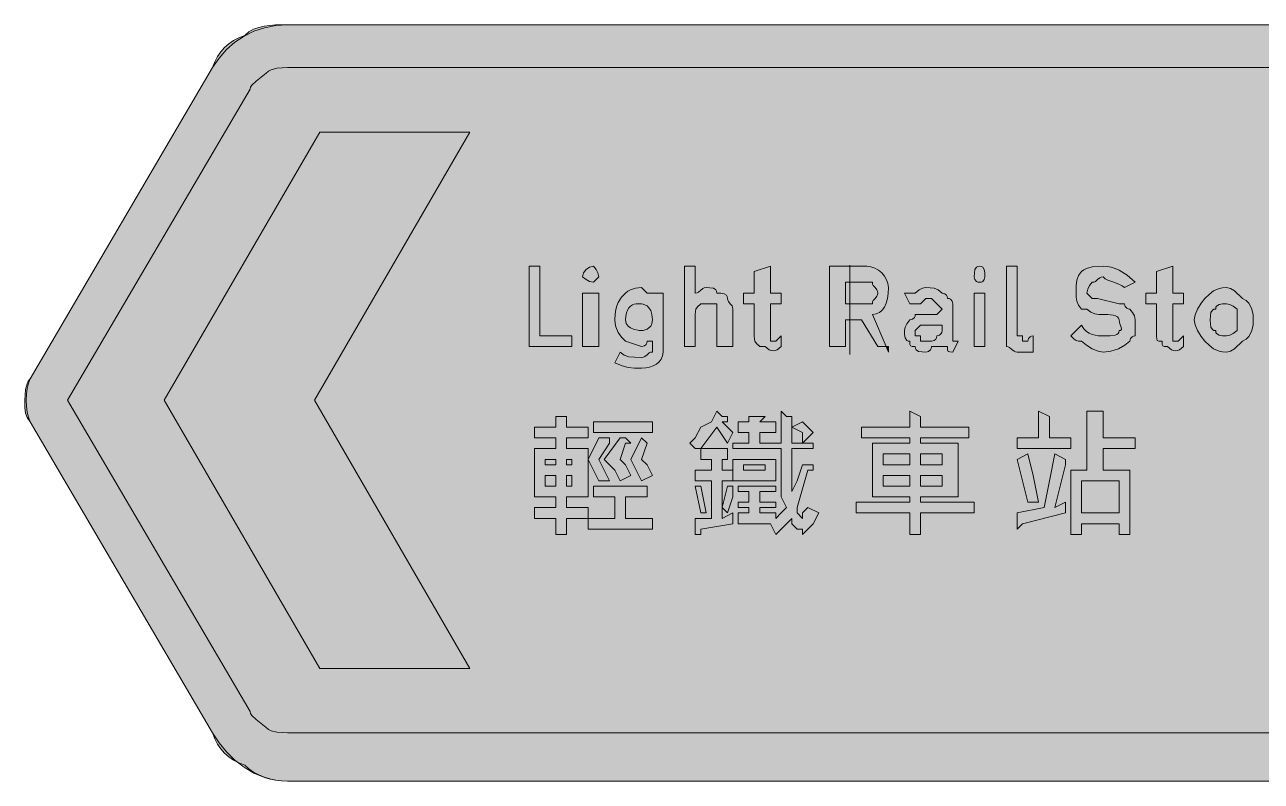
# Model space of a CAD drawing. Header units: metres. Extents: x 9 to 557, y 35 to 204.
# Drawn here: x 9.4 to 286.1, y 34.6 to 203.8 of the extents above; entities that cross this region are included whole.
import ezdxf

# ---------------------------------------------------------------- set-up
doc = ezdxf.new("R2010")
doc.units = ezdxf.units.M
for name, color, linetype, true_color in [('FILL_BLUE_0000FF', 7, 'Continuous', 0x0000ff), ('FILL_WHITE_FFFFFF', 7, 'Continuous', 0xffffff), ('STROKE_BLUE_0000FF', 7, 'Continuous', 0x0000ff), ('STROKE_WHITE_FFFFFF', 7, 'Continuous', 0xffffff)]:
    doc.layers.add(name, color=color, linetype=linetype, true_color=true_color)

msp = doc.modelspace()

# ---------------------------------------------------------------- hatches: boundary and pattern name
at = {"layer": 'FILL_BLUE_0000FF', "true_color": 0x0000ff}
h = msp.add_hatch(color=7, dxfattribs=at)
h.dxf.hatch_style = 1
h.paths.add_polyline_path([(59.96, 189.81), (60.24, 190.26), (61.2, 191.16), (63.45, 192.96), (63.95, 193.36), (64.54, 193.65), (65.85, 194.01), (68.25, 194.16), (536.25, 194.16), (538.05, 193.95), (539.85, 193.41), (541.65, 192.64), (543.45, 191.76), (544.24, 190.86), (544.84, 189.96), (545.26, 189.06), (545.55, 188.16), (545.81, 186.36), (545.85, 184.56), (545.85, 54.96), (545.81, 53.16), (545.55, 51.36), (545.26, 50.46), (544.84, 49.56), (544.24, 48.66), (543.45, 47.76), (542.55, 47.05), (541.65, 46.56), (540.75, 46.07), (539.85, 45.36), (536.25, 45.36), (68.25, 45.36), (65.85, 45.51), (64.54, 45.87), (63.95, 46.16), (63.45, 46.56), (61.2, 48.36), (60.24, 49.26), (59.96, 49.71), (59.85, 50.16), (19.05, 119.76), (59.85, 189.36), (59.96, 189.81)])
at = {"layer": 'FILL_WHITE_FFFFFF', "true_color": 0xffffff}
h = msp.add_hatch(color=7, dxfattribs=at)
h.dxf.hatch_style = 1
h.paths.add_polyline_path([(538.05, 203.7), (539.85, 203.52), (541.65, 203.19), (543.45, 202.71), (545.25, 202.06), (547.05, 201.23), (548.85, 200.2), (550.65, 198.96), (551.72, 197.16), (552.9, 195.36), (553.86, 193.56), (554.14, 192.66), (554.25, 191.76), (555.13, 189.96), (555.9, 188.16), (556.44, 186.36), (556.65, 184.56), (556.65, 54.96), (556.54, 53.16), (556.22, 51.36), (555.7, 49.56), (555, 47.76), (554.13, 45.96), (553.11, 44.16), (551.94, 42.36), (550.65, 40.56), (548.85, 39.27), (547.05, 38.1), (545.25, 37.08), (543.45, 36.21), (541.65, 35.51), (539.85, 34.99), (538.05, 34.67), (536.25, 34.56), (68.25, 34.56), (66.9, 34.62), (65.57, 34.78), (64.26, 35.07), (63, 35.46), (61.79, 35.97), (60.66, 36.58), (59.6, 37.32), (58.65, 38.16), (57.36, 38.67), (56.17, 39.28), (55.11, 40.02), (54.15, 40.86), (53.31, 41.82), (52.57, 42.88), (51.96, 44.07), (51.45, 45.36), (10.65, 114.96), (9.96, 115.88), (9.6, 116.91), (9.47, 118.17), (9.45, 119.76), (9.6, 122.16), (9.96, 123.47), (10.25, 124.06), (10.65, 124.56), (51.45, 194.16), (51.96, 195.45), (52.57, 196.63), (53.31, 197.7), (54.15, 198.66), (55.11, 199.5), (56.17, 200.23), (57.36, 200.85), (58.65, 201.36), (59.6, 202.15), (60.66, 202.75), (61.79, 203.17), (63, 203.46), (65.57, 203.72), (68.25, 203.76), (536.25, 203.76), (538.05, 203.7)])
h = msp.add_hatch(color=7, dxfattribs=at)
h.dxf.hatch_style = 1
h.paths.add_polyline_path([(109.05, 59.76), (75.45, 59.76), (40.65, 119.76), (75.45, 179.76), (109.05, 179.76), (74.25, 119.76), (109.05, 59.76)])
h = msp.add_hatch(color=7, dxfattribs=at)
h.dxf.hatch_style = 1
h.paths.add_polyline_path([(122.25, 149.76), (124.65, 149.76), (124.65, 134.16), (131.85, 134.16), (131.85, 131.76), (122.25, 131.76), (122.25, 149.76)])
h = msp.add_hatch(color=7, dxfattribs=at)
h.dxf.hatch_style = 1
h.paths.add_polyline_path([(136.65, 146.16), (135.77, 146.35), (135, 146.76), (134.25, 147.36), (134.46, 148.24), (135, 149.01), (135.77, 149.55), (136.65, 149.76), (137.25, 149.01), (137.66, 148.24), (137.85, 147.36), (136.65, 146.16)])
h = msp.add_hatch(color=7, dxfattribs=at)
h.dxf.hatch_style = 1
h.paths.add_polyline_path([(164.25, 140.16), (164.25, 141.36), (161.85, 141.36), (160.65, 141.36), (159.96, 140.65), (159.6, 140.16), (159.47, 139.67), (159.45, 138.96), (159.45, 131.76), (157.05, 131.76), (157.05, 149.76), (159.45, 149.76), (159.45, 143.76), (159.85, 143.81), (160.16, 143.95), (160.65, 144.36), (161.14, 144.77), (161.45, 144.91), (161.85, 144.96), (162.73, 144.94), (163.5, 144.81), (164.04, 144.45), (164.2, 144.16), (164.25, 143.76), (165.13, 143.74), (165.9, 143.61), (166.44, 143.25), (166.6, 142.96), (166.65, 142.56), (166.7, 142.16), (166.84, 141.85), (167.25, 141.36), (167.66, 140.87), (167.8, 140.56), (167.85, 140.16), (167.85, 131.76), (164.25, 131.76), (164.25, 138.96), (164.25, 140.16)])
h = msp.add_hatch(color=7, dxfattribs=at)
h.dxf.hatch_style = 1
h.paths.add_polyline_path([(176.25, 132.96), (177.45, 132.96), (178.65, 134.16), (178.65, 131.76), (177.75, 131.08), (177.3, 130.92), (176.85, 130.86), (176.4, 130.92), (175.95, 131.08), (175.05, 131.76), (173.85, 131.76), (173.16, 132.47), (172.8, 132.96), (172.67, 133.45), (172.65, 134.16), (172.65, 141.36), (170.25, 141.36), (170.25, 143.76), (172.65, 143.76), (172.65, 148.56), (176.25, 149.76), (176.25, 143.76), (178.65, 143.76), (178.65, 141.36), (176.25, 141.36), (176.25, 134.16), (176.25, 132.96)])
h = msp.add_hatch(color=7, dxfattribs=at)
h.dxf.hatch_style = 1
h.paths.add_polyline_path([(193.05, 131.76), (189.45, 131.76), (189.45, 149.76), (197.85, 149.76), (198.75, 149.65), (199.61, 149.35), (200.42, 148.87), (201.15, 148.26), (201.76, 147.53), (202.24, 146.72), (202.54, 145.86), (202.65, 144.96), (202.59, 143.67), (202.42, 142.5), (202.14, 141.48), (201.75, 140.61), (201.24, 139.91), (200.62, 139.39), (199.89, 139.07), (199.05, 138.96), (202.14, 131.76), (200.25, 131.76), (196.65, 137.76), (193.05, 137.76), (193.05, 131.76)])
h.paths.add_polyline_path([(199.05, 141.36), (199.1, 141.76), (199.24, 142.07), (199.65, 142.56), (200.06, 143.05), (200.2, 143.36), (200.25, 143.76), (200.2, 144.16), (200.06, 144.47), (199.65, 144.96), (199.24, 145.45), (199.1, 145.76), (199.05, 146.16), (197.85, 146.16), (193.05, 146.16), (193.05, 141.36), (197.85, 141.36), (199.05, 141.36)], flags=16)
h = msp.add_hatch(color=7, dxfattribs=at)
h.dxf.hatch_style = 1
h.paths.add_polyline_path([(224.1, 146.76), (223.74, 146.35), (223.45, 146.21), (223.05, 146.16), (222.65, 146.21), (222.36, 146.35), (222, 146.76), (221.85, 147.36), (221.87, 148.24), (222, 149.01), (222.36, 149.55), (222.65, 149.71), (223.05, 149.76), (223.45, 149.71), (223.74, 149.55), (224.1, 149.01), (224.23, 148.24), (224.25, 147.36), (224.1, 146.76)])
h = msp.add_hatch(color=7, dxfattribs=at)
h.dxf.hatch_style = 1
h.paths.add_polyline_path([(229.05, 149.76), (231.45, 149.76), (231.45, 134.16), (232.65, 134.16), (232.65, 132.96), (233.85, 132.96), (234, 133.56), (234.36, 133.97), (234.65, 134.11), (235.05, 134.16), (235.05, 130.56), (232.65, 130.56), (231.45, 130.56), (231.05, 130.61), (230.74, 130.75), (230.25, 131.16), (229.76, 131.57), (229.45, 131.71), (229.05, 131.76), (229.05, 134.16), (229.05, 149.76)])
h = msp.add_hatch(color=7, dxfattribs=at)
h.dxf.hatch_style = 1
h.paths.add_polyline_path([(254.95, 145.36), (254.36, 145.67), (253.05, 146.16), (251.74, 146.65), (251.15, 146.96), (250.65, 147.36), (250.25, 147.31), (249.94, 147.17), (249.45, 146.76), (248.96, 146.35), (248.65, 146.21), (248.25, 146.16), (247.65, 145.41), (247.24, 144.64), (247.05, 143.76), (248.25, 142.56), (249.45, 142.56), (254.25, 141.36), (255.45, 141.36), (255.6, 140.76), (255.96, 140.35), (256.25, 140.21), (256.65, 140.16), (257.25, 139.41), (257.66, 138.64), (257.85, 137.76), (257.85, 136.56), (257.85, 135.36), (257.85, 134.16), (257.45, 134.11), (257.16, 133.97), (256.8, 133.56), (256.65, 132.96), (255.54, 132.08), (254.1, 131.31), (252.43, 130.77), (250.65, 130.56), (249.56, 130.77), (248.25, 131.31), (246.94, 132.08), (245.85, 132.96), (245.14, 132.98), (244.65, 133.11), (244.16, 133.47), (243.45, 134.16), (245.85, 136.56), (246.35, 135.77), (246.94, 135.17), (247.58, 134.75), (248.25, 134.46), (249.56, 134.2), (250.65, 134.16), (252.22, 134.18), (253.35, 134.31), (253.74, 134.45), (254.02, 134.67), (254.19, 134.96), (254.25, 135.36), (254.59, 135.41), (254.76, 135.57), (254.7, 136.11), (254.42, 136.88), (254.25, 137.76), (254.14, 138.16), (253.86, 138.45), (253.43, 138.67), (252.9, 138.81), (251.72, 138.94), (250.65, 138.96), (249.75, 138.98), (248.85, 139.11), (247.95, 139.47), (247.05, 140.16), (245.85, 140.16), (245.16, 141.06), (244.8, 141.96), (244.67, 142.86), (244.65, 143.76), (244.67, 145.35), (244.8, 146.61), (245.16, 147.64), (245.85, 148.56), (246.35, 148.96), (246.94, 149.25), (248.25, 149.61), (250.65, 149.76), (251.55, 149.7), (252.45, 149.53), (253.35, 149.25), (254.25, 148.86), (256.05, 147.73), (257.85, 146.16), (255.45, 144.96), (254.95, 145.36)])
h = msp.add_hatch(color=7, dxfattribs=at)
h.dxf.hatch_style = 1
h.paths.add_polyline_path([(266.25, 132.96), (267.45, 132.96), (268.65, 134.16), (268.65, 131.76), (267.75, 131.08), (267.3, 130.92), (266.85, 130.86), (266.4, 130.92), (265.95, 131.08), (265.05, 131.76), (264.36, 131.78), (264, 131.91), (263.87, 132.27), (263.85, 132.96), (263.16, 132.98), (262.8, 133.11), (262.67, 133.47), (262.65, 134.16), (262.65, 141.36), (260.25, 141.36), (260.25, 143.76), (262.65, 143.76), (262.65, 148.56), (266.25, 149.76), (266.25, 143.76), (268.65, 143.76), (268.65, 141.36), (266.25, 141.36), (266.25, 134.16), (266.25, 132.96)])
h = msp.add_hatch(color=7, dxfattribs=at)
h.dxf.hatch_style = 1
h.paths.add_polyline_path([(152.25, 130.56), (152.14, 129.72), (151.84, 128.98), (151.36, 128.37), (150.75, 127.86), (150.02, 127.47), (149.21, 127.18), (148.35, 127.02), (147.45, 126.96), (145.84, 126.98), (144.45, 127.11), (143.06, 127.47), (141.45, 128.16), (142.65, 130.56), (143.57, 129.87), (144.6, 129.51), (145.86, 129.38), (147.45, 129.36), (147.85, 129.41), (148.16, 129.55), (148.65, 129.96), (149.14, 130.37), (149.45, 130.51), (149.85, 130.56), (149.85, 131.76), (149.85, 132.96), (148.65, 132.96), (148.6, 132.56), (148.46, 132.27), (148.05, 131.91), (147.45, 131.76), (143.85, 132.96), (142.97, 133.88), (142.2, 134.91), (141.66, 136.17), (141.5, 136.91), (141.45, 137.76), (141.5, 139), (141.66, 140.05), (141.89, 140.92), (142.2, 141.66), (142.97, 142.82), (143.85, 143.76), (144.35, 144.16), (144.92, 144.45), (146.1, 144.81), (147.45, 144.96), (148.65, 143.76), (149.85, 143.76), (152.25, 143.76), (152.25, 130.56)])
h.paths.add_polyline_path([(145.8, 141.3), (145.37, 141.13), (144.96, 140.85), (144.6, 140.46), (144.29, 139.95), (144.06, 139.33), (143.9, 138.6), (143.85, 137.76), (144, 136.97), (144.41, 136.37), (144.99, 135.95), (145.65, 135.66), (146.89, 135.4), (147.45, 135.36), (147.82, 135.4), (148.65, 135.66), (149.09, 135.95), (149.47, 136.37), (149.75, 136.97), (149.85, 137.76), (149.75, 138.95), (149.47, 139.84), (149.09, 140.48), (148.65, 140.91), (147.82, 141.3), (147.45, 141.36), (146.25, 141.36), (145.8, 141.3)], flags=16)
h = msp.add_hatch(color=7, dxfattribs=at)
h.dxf.hatch_style = 1
h.paths.add_polyline_path([(208.65, 143.76), (209.53, 144.45), (210.3, 144.81), (211.05, 144.96), (211.95, 144.94), (212.85, 144.81), (213.75, 144.45), (214.65, 143.76), (215.25, 143.61), (215.66, 143.25), (215.8, 142.96), (215.85, 142.56), (216.25, 142.51), (216.54, 142.37), (216.9, 141.96), (217.05, 141.36), (217.05, 138.96), (217.05, 134.16), (217.05, 132.96), (218.25, 132.96), (217.05, 130.56), (216.36, 130.58), (216, 130.71), (215.87, 131.07), (215.85, 131.76), (214.65, 131.76), (212.25, 131.76), (212.2, 131.36), (212.06, 131.07), (211.65, 130.71), (211.05, 130.56), (210.17, 130.58), (209.4, 130.71), (208.86, 131.07), (208.7, 131.36), (208.65, 131.76), (207.96, 131.78), (207.6, 131.91), (207.47, 132.27), (207.45, 132.96), (207.05, 133.01), (206.76, 133.17), (206.4, 133.71), (206.27, 134.48), (206.25, 135.36), (206.4, 136.11), (206.76, 136.88), (207.45, 137.76), (208.05, 137.91), (208.46, 138.27), (208.6, 138.56), (208.65, 138.96), (211.05, 138.96), (212.25, 138.96), (213.45, 138.96), (214.65, 140.16), (213.45, 141.36), (212.25, 142.56), (211.05, 142.56), (209.85, 141.36), (207.45, 141.36), (206.25, 143.76), (207.45, 143.76), (208.65, 143.76)])
h.paths.add_polyline_path([(212.85, 133.11), (213.26, 133.47), (213.4, 133.76), (213.45, 134.16), (214.05, 134.31), (214.46, 134.67), (214.6, 134.96), (214.65, 135.36), (214.65, 136.56), (212.25, 136.56), (211.05, 136.56), (209.85, 136.56), (208.65, 135.36), (208.65, 134.16), (209.85, 134.16), (209.85, 132.96), (211.05, 132.96), (212.25, 132.96), (212.85, 133.11)], flags=16)
h = msp.add_hatch(color=7, dxfattribs=at)
h.dxf.hatch_style = 1
h.paths.add_polyline_path([(271.8, 140.16), (272.57, 141.47), (273.45, 142.56), (274.37, 143.44), (275.4, 144.21), (276.66, 144.75), (277.4, 144.91), (278.25, 144.96), (279.15, 144.75), (280.05, 144.21), (281.85, 142.56), (282.64, 142.06), (283.24, 141.47), (283.66, 140.83), (283.95, 140.16), (284.21, 138.85), (284.25, 137.76), (284.21, 136.67), (283.95, 135.36), (283.66, 134.69), (283.24, 134.05), (282.64, 133.46), (281.85, 132.96), (280.05, 131.31), (279.15, 130.77), (278.25, 130.56), (277.4, 130.61), (276.66, 130.77), (275.4, 131.31), (274.37, 132.08), (273.45, 132.96), (272.57, 134.05), (271.8, 135.36), (271.26, 136.67), (271.05, 137.76), (271.26, 138.85), (271.8, 140.16)])
h.paths.add_polyline_path([(276.6, 141.21), (276.06, 140.85), (275.9, 140.56), (275.85, 140.16), (275.45, 140.11), (275.16, 139.95), (274.8, 139.41), (274.67, 138.64), (274.65, 137.76), (274.67, 136.88), (274.8, 136.11), (275.16, 135.57), (275.45, 135.41), (275.85, 135.36), (275.9, 134.96), (276.06, 134.67), (276.6, 134.31), (277.37, 134.18), (278.25, 134.16), (279, 134.31), (279.77, 134.67), (280.65, 135.36), (280.65, 137.76), (280.65, 140.16), (279.77, 140.85), (279, 141.21), (278.25, 141.36), (277.37, 141.34), (276.6, 141.21)], flags=16)
h = msp.add_hatch(color=7, dxfattribs=at)
h.dxf.hatch_style = 1
h.paths.add_polyline_path([(134.25, 131.76), (134.25, 143.76), (137.85, 143.76), (137.85, 131.76), (134.25, 131.76)])
h = msp.add_hatch(color=7, dxfattribs=at)
h.dxf.hatch_style = 1
h.paths.add_polyline_path([(221.85, 131.76), (221.85, 143.76), (224.25, 143.76), (224.25, 131.76), (221.85, 131.76)])
h = msp.add_hatch(color=7, dxfattribs=at)
h.dxf.hatch_style = 1
h.paths.add_polyline_path([(202.65, 131.76), (202.65, 130.56), (202.14, 131.76), (202.65, 131.76)])
h = msp.add_hatch(color=7, dxfattribs=at)
h.dxf.hatch_style = 1
h.paths.add_polyline_path([(160.65, 113.76), (163.05, 114.96), (164.25, 117.36), (165.45, 116.16), (166.65, 116.16), (166.65, 114.96), (165.45, 114.96), (167.85, 112.56), (166.65, 110.16), (164.25, 113.76), (160.65, 108.96), (159.45, 108.96), (158.25, 110.16), (159.45, 111.36), (160.65, 113.76)])
h = msp.add_hatch(color=7, dxfattribs=at)
h.dxf.hatch_style = 1
h.paths.add_polyline_path([(171.45, 114.96), (171.45, 116.16), (173.85, 116.16), (175.05, 116.16), (173.85, 114.96), (177.45, 114.96), (177.45, 112.56), (173.85, 112.56), (173.85, 110.16), (178.65, 110.16), (178.65, 117.36), (179.85, 116.16), (181.05, 116.16), (181.05, 114.96), (181.05, 110.16), (185.85, 110.16), (185.85, 108.96), (181.05, 108.96), (181.05, 102.96), (181.05, 99.36), (182.25, 101.76), (183.45, 105.36), (184.65, 105.36), (185.85, 105.36), (185.85, 104.16), (184.65, 104.16), (182.25, 95.76), (182.25, 94.56), (183.45, 93.36), (183.45, 94.56), (184.65, 95.76), (187.05, 94.56), (185.85, 92.16), (184.65, 90.96), (183.45, 89.76), (183.45, 90.96), (182.25, 90.96), (181.05, 92.16), (181.05, 93.36), (177.45, 89.76), (176.25, 92.16), (169.05, 92.16), (169.05, 94.56), (171.45, 94.56), (171.45, 95.76), (169.05, 95.76), (169.05, 96.96), (171.45, 96.96), (171.45, 99.36), (169.05, 99.36), (169.05, 100.56), (177.45, 100.56), (177.45, 99.36), (173.85, 99.36), (173.85, 96.96), (177.45, 96.96), (177.45, 95.76), (173.85, 95.76), (173.85, 94.56), (177.45, 94.56), (177.45, 93.36), (178.65, 94.56), (179.85, 95.76), (178.65, 98.16), (178.65, 100.56), (178.65, 104.16), (178.65, 108.96), (167.85, 108.96), (167.85, 110.16), (171.45, 110.16), (171.45, 112.56), (169.05, 112.56), (169.05, 114.96), (171.45, 114.96)])
h = msp.add_hatch(color=7, dxfattribs=at)
h.dxf.hatch_style = 1
h.paths.add_polyline_path([(220.65, 113.76), (220.65, 111.36), (209.85, 111.36), (209.85, 110.16), (218.25, 110.16), (218.25, 98.16), (209.85, 98.16), (209.85, 96.96), (221.85, 96.96), (221.85, 94.56), (209.85, 94.56), (209.85, 89.76), (207.45, 89.76), (207.45, 94.56), (195.45, 94.56), (195.45, 96.96), (207.45, 96.96), (207.45, 98.16), (199.05, 98.16), (199.05, 110.16), (207.45, 110.16), (207.45, 111.36), (196.65, 111.36), (196.65, 113.76), (207.45, 113.76), (207.45, 117.36), (209.85, 116.16), (209.85, 113.76), (220.65, 113.76)])
h.paths.add_polyline_path([(207.45, 105.36), (207.45, 107.76), (201.45, 107.76), (201.45, 105.36), (207.45, 105.36)], flags=16)
h.paths.add_polyline_path([(201.45, 100.56), (207.45, 100.56), (207.45, 102.96), (201.45, 102.96), (201.45, 100.56)], flags=16)
h.paths.add_polyline_path([(209.85, 107.76), (209.85, 105.36), (214.65, 105.36), (214.65, 107.76), (209.85, 107.76)], flags=16)
h.paths.add_polyline_path([(214.65, 102.96), (209.85, 102.96), (209.85, 100.56), (214.65, 100.56), (214.65, 102.96)], flags=16)
h = msp.add_hatch(color=7, dxfattribs=at)
h.dxf.hatch_style = 1
h.paths.add_polyline_path([(236.25, 111.36), (236.25, 117.36), (238.65, 116.16), (238.65, 111.36), (243.45, 111.36), (243.45, 108.96), (231.45, 108.96), (231.45, 111.36), (236.25, 111.36)])
h = msp.add_hatch(color=7, dxfattribs=at)
h.dxf.hatch_style = 1
h.paths.add_polyline_path([(247.05, 117.36), (250.65, 117.36), (250.65, 116.16), (250.65, 111.36), (257.85, 111.36), (257.85, 108.96), (250.65, 108.96), (250.65, 104.16), (256.65, 104.16), (256.65, 89.76), (254.25, 89.76), (254.25, 92.16), (245.85, 92.16), (245.85, 89.76), (243.45, 89.76), (243.45, 104.16), (247.05, 104.16), (247.05, 117.36)])
h.paths.add_polyline_path([(254.25, 101.76), (245.85, 101.76), (245.85, 94.56), (254.25, 94.56), (254.25, 101.76)], flags=16)
h = msp.add_hatch(color=7, dxfattribs=at)
h.dxf.hatch_style = 1
h.paths.add_polyline_path([(130.65, 114.96), (130.65, 113.76), (135.45, 113.76), (135.45, 111.36), (130.65, 111.36), (130.65, 108.96), (135.45, 108.96), (135.45, 98.16), (130.65, 98.16), (130.65, 95.76), (135.45, 95.76), (135.45, 93.36), (130.65, 93.36), (130.65, 89.76), (128.25, 89.76), (128.25, 93.36), (123.45, 93.36), (123.45, 95.76), (128.25, 95.76), (128.25, 98.16), (123.45, 98.16), (123.45, 108.96), (128.25, 108.96), (128.25, 111.36), (123.45, 111.36), (123.45, 113.76), (128.25, 113.76), (128.25, 116.16), (129.45, 116.16), (130.65, 116.16), (130.65, 114.96)])
h.paths.add_polyline_path([(128.25, 105.36), (128.25, 106.56), (125.85, 106.56), (125.85, 105.36), (128.25, 105.36)], flags=16)
h.paths.add_polyline_path([(130.65, 105.36), (131.85, 105.36), (131.85, 106.56), (130.65, 106.56), (130.65, 105.36)], flags=16)
h.paths.add_polyline_path([(125.85, 102.96), (125.85, 100.56), (128.25, 100.56), (128.25, 102.96), (125.85, 102.96)], flags=16)
h.paths.add_polyline_path([(131.85, 102.96), (130.65, 102.96), (130.65, 100.56), (131.85, 100.56), (131.85, 102.96)], flags=16)
h = msp.add_hatch(color=7, dxfattribs=at)
h.dxf.hatch_style = 1
h.paths.add_polyline_path([(149.85, 114.96), (149.85, 112.56), (136.65, 112.56), (136.65, 114.96), (149.85, 114.96)])
h = msp.add_hatch(color=7, dxfattribs=at)
h.dxf.hatch_style = 1
h.paths.add_polyline_path([(183.45, 112.56), (181.05, 113.76), (183.45, 114.96), (185.85, 112.56), (183.45, 110.16), (183.45, 112.56)])
h = msp.add_hatch(color=7, dxfattribs=at)
h.dxf.hatch_style = 1
h.paths.add_polyline_path([(139.05, 111.36), (140.25, 111.36), (140.25, 110.16), (137.85, 106.56), (139.05, 104.16), (140.25, 101.76), (137.85, 101.76), (136.65, 104.16), (135.45, 106.56), (137.85, 111.36), (139.05, 111.36)])
h = msp.add_hatch(color=7, dxfattribs=at)
h.dxf.hatch_style = 1
h.paths.add_polyline_path([(143.85, 111.36), (145.05, 110.16), (143.85, 110.16), (142.65, 106.56), (143.85, 105.36), (145.05, 102.96), (142.65, 101.76), (141.45, 104.16), (139.05, 106.56), (142.65, 111.36), (143.85, 111.36)])
h = msp.add_hatch(color=7, dxfattribs=at)
h.dxf.hatch_style = 1
h.paths.add_polyline_path([(148.65, 105.36), (149.85, 102.96), (147.45, 101.76), (146.25, 104.16), (145.05, 106.56), (147.45, 111.36), (148.65, 110.16), (147.45, 106.56), (148.65, 105.36)])
h = msp.add_hatch(color=7, dxfattribs=at)
h.dxf.hatch_style = 1
h.paths.add_polyline_path([(160.65, 90.96), (160.65, 89.76), (159.45, 89.76), (159.45, 90.96), (159.45, 93.36), (163.05, 93.36), (163.05, 101.76), (159.45, 101.76), (159.45, 104.16), (163.05, 104.16), (163.05, 106.56), (160.65, 106.56), (160.65, 108.96), (166.65, 108.96), (166.65, 106.56), (165.45, 106.56), (165.45, 104.16), (167.85, 104.16), (167.85, 101.76), (165.45, 101.76), (165.45, 95.76), (165.45, 93.36), (167.85, 94.56), (167.85, 92.16), (160.65, 90.96)])
h = msp.add_hatch(color=7, dxfattribs=at)
h.dxf.hatch_style = 1
h.paths.add_polyline_path([(177.45, 101.76), (167.85, 101.76), (167.85, 106.56), (177.45, 106.56), (177.45, 101.76)])
h.paths.add_polyline_path([(175.05, 105.36), (170.25, 105.36), (170.25, 104.16), (175.05, 104.16), (175.05, 105.36)], flags=16)
h = msp.add_hatch(color=7, dxfattribs=at)
h.dxf.hatch_style = 1
h.paths.add_polyline_path([(237.45, 95.76), (238.65, 101.76), (239.85, 107.76), (242.25, 106.56), (242.25, 105.36), (239.85, 95.76), (242.25, 96.96), (242.25, 94.56), (232.65, 92.16), (231.45, 90.96), (231.45, 92.16), (231.45, 94.56), (237.45, 95.76)])
h = msp.add_hatch(color=7, dxfattribs=at)
h.dxf.hatch_style = 1
h.paths.add_polyline_path([(231.45, 106.56), (233.85, 107.76), (235.05, 102.96), (236.25, 96.96), (233.85, 96.96), (231.45, 106.56)])
h = msp.add_hatch(color=7, dxfattribs=at)
h.dxf.hatch_style = 1
h.paths.add_polyline_path([(148.65, 100.56), (148.65, 98.16), (143.85, 98.16), (143.85, 93.36), (149.85, 93.36), (149.85, 90.96), (135.45, 90.96), (135.45, 93.36), (141.45, 93.36), (141.45, 98.16), (136.65, 98.16), (136.65, 100.56), (148.65, 100.56)])
h = msp.add_hatch(color=7, dxfattribs=at)
h.dxf.hatch_style = 1
h.paths.add_polyline_path([(159.45, 100.56), (160.65, 100.56), (161.85, 94.56), (160.65, 94.56), (159.45, 100.56)])
h = msp.add_hatch(color=7, dxfattribs=at)
h.dxf.hatch_style = 1
h.paths.add_polyline_path([(167.85, 99.36), (167.85, 98.16), (166.65, 94.56), (165.45, 95.76), (166.65, 100.56), (167.85, 100.56), (167.85, 99.36)])

# ---------------------------------------------------------------- linework, layer by layer
at = {"layer": 'FILL_BLUE_0000FF', "lineweight": 0, "true_color": 0x0000ff}
msp.add_lwpolyline([(536.25, 45.36), (68.25, 45.36), (65.85, 45.51), (64.54, 45.87), (63.95, 46.16), (63.45, 46.56), (61.2, 48.36), (60.24, 49.26), (59.96, 49.71), (59.85, 50.16), (19.05, 119.76), (59.85, 189.36), (59.96, 189.81), (60.24, 190.26), (61.2, 191.16), (63.45, 192.96), (63.95, 193.36), (64.54, 193.65), (65.85, 194.01), (68.25, 194.16), (536.25, 194.16)], dxfattribs=at)
at = {"layer": 'FILL_WHITE_FFFFFF', "lineweight": 0, "true_color": 0xffffff}
msp.add_lwpolyline([(536.25, 34.56), (68.25, 34.56), (66.9, 34.62), (65.57, 34.78), (64.26, 35.07), (63, 35.46), (61.79, 35.97), (60.66, 36.58), (59.6, 37.32), (58.65, 38.16), (57.36, 38.67), (56.17, 39.28), (55.11, 40.02), (54.15, 40.86), (53.31, 41.82), (52.57, 42.88), (51.96, 44.07), (51.45, 45.36), (10.65, 114.96), (9.96, 115.88), (9.6, 116.91), (9.47, 118.17), (9.45, 119.76), (9.6, 122.16), (9.96, 123.47), (10.25, 124.06), (10.65, 124.56), (51.45, 194.16), (51.96, 195.45), (52.57, 196.63), (53.31, 197.7), (54.15, 198.66), (55.11, 199.5), (56.17, 200.23), (57.36, 200.85), (58.65, 201.36), (59.6, 202.15), (60.66, 202.75), (61.79, 203.17), (63, 203.46), (65.57, 203.72), (68.25, 203.76), (536.25, 203.76)], dxfattribs=at)
for points in [[(109.05, 59.76), (75.45, 59.76), (40.65, 119.76), (75.45, 179.76), (109.05, 179.76), (74.25, 119.76)], [(122.25, 149.76), (124.65, 149.76), (124.65, 134.16), (131.85, 134.16), (131.85, 131.76), (122.25, 131.76)], [(136.65, 146.16), (135.77, 146.35), (135, 146.76), (134.25, 147.36), (134.46, 148.24), (135, 149.01), (135.77, 149.55), (136.65, 149.76), (137.25, 149.01), (137.66, 148.24), (137.85, 147.36)], [(164.25, 140.16), (164.25, 141.36), (161.85, 141.36), (160.65, 141.36), (159.96, 140.65), (159.6, 140.16), (159.47, 139.67), (159.45, 138.96), (159.45, 131.76), (157.05, 131.76), (157.05, 149.76), (159.45, 149.76), (159.45, 143.76), (159.85, 143.81), (160.16, 143.95), (160.65, 144.36), (161.14, 144.77), (161.45, 144.91), (161.85, 144.96), (162.73, 144.94), (163.5, 144.81), (164.04, 144.45), (164.2, 144.16), (164.25, 143.76), (165.13, 143.74), (165.9, 143.61), (166.44, 143.25), (166.6, 142.96), (166.65, 142.56), (166.7, 142.16), (166.84, 141.85), (167.25, 141.36), (167.66, 140.87), (167.8, 140.56), (167.85, 140.16), (167.85, 131.76), (164.25, 131.76), (164.25, 138.96)], [(176.25, 132.96), (177.45, 132.96), (178.65, 134.16), (178.65, 131.76), (177.75, 131.08), (177.3, 130.92), (176.85, 130.86), (176.4, 130.92), (175.95, 131.08), (175.05, 131.76), (173.85, 131.76), (173.16, 132.47), (172.8, 132.96), (172.67, 133.45), (172.65, 134.16), (172.65, 141.36), (170.25, 141.36), (170.25, 143.76), (172.65, 143.76), (172.65, 148.56), (176.25, 149.76), (176.25, 143.76), (178.65, 143.76), (178.65, 141.36), (176.25, 141.36), (176.25, 134.16)], [(193.05, 131.76), (189.45, 131.76), (189.45, 149.76), (197.85, 149.76), (198.75, 149.65), (199.61, 149.35), (200.42, 148.87), (201.15, 148.26), (201.76, 147.53), (202.24, 146.72), (202.54, 145.86), (202.65, 144.96), (202.59, 143.67), (202.42, 142.5), (202.14, 141.48), (201.75, 140.61), (201.24, 139.91), (200.62, 139.39), (199.89, 139.07), (199.05, 138.96), (202.14, 131.76), (200.25, 131.76), (196.65, 137.76), (193.05, 137.76)], [(224.1, 146.76), (223.74, 146.35), (223.45, 146.21), (223.05, 146.16), (222.65, 146.21), (222.36, 146.35), (222, 146.76), (221.85, 147.36), (221.87, 148.24), (222, 149.01), (222.36, 149.55), (222.65, 149.71), (223.05, 149.76), (223.45, 149.71), (223.74, 149.55), (224.1, 149.01), (224.23, 148.24), (224.25, 147.36)], [(229.05, 149.76), (231.45, 149.76), (231.45, 134.16), (232.65, 134.16), (232.65, 132.96), (233.85, 132.96), (234, 133.56), (234.36, 133.97), (234.65, 134.11), (235.05, 134.16), (235.05, 130.56), (232.65, 130.56), (231.45, 130.56), (231.05, 130.61), (230.74, 130.75), (230.25, 131.16), (229.76, 131.57), (229.45, 131.71), (229.05, 131.76), (229.05, 134.16)], [(254.95, 145.36), (254.36, 145.67), (253.05, 146.16), (251.74, 146.65), (251.15, 146.96), (250.65, 147.36), (250.25, 147.31), (249.94, 147.17), (249.45, 146.76), (248.96, 146.35), (248.65, 146.21), (248.25, 146.16), (247.65, 145.41), (247.24, 144.64), (247.05, 143.76), (248.25, 142.56), (249.45, 142.56), (254.25, 141.36), (255.45, 141.36), (255.6, 140.76), (255.96, 140.35), (256.25, 140.21), (256.65, 140.16), (257.25, 139.41), (257.66, 138.64), (257.85, 137.76), (257.85, 136.56), (257.85, 135.36), (257.85, 134.16), (257.45, 134.11), (257.16, 133.97), (256.8, 133.56), (256.65, 132.96), (255.54, 132.08), (254.1, 131.31), (252.43, 130.77), (250.65, 130.56), (249.56, 130.77), (248.25, 131.31), (246.94, 132.08), (245.85, 132.96), (245.14, 132.98), (244.65, 133.11), (244.16, 133.47), (243.45, 134.16), (245.85, 136.56), (246.35, 135.77), (246.94, 135.17), (247.58, 134.75), (248.25, 134.46), (249.56, 134.2), (250.65, 134.16), (252.22, 134.18), (253.35, 134.31), (253.74, 134.45), (254.02, 134.67), (254.19, 134.96), (254.25, 135.36), (254.59, 135.41), (254.76, 135.57), (254.7, 136.11), (254.42, 136.88), (254.25, 137.76), (254.14, 138.16), (253.86, 138.45), (253.43, 138.67), (252.9, 138.81), (251.72, 138.94), (250.65, 138.96), (249.75, 138.98), (248.85, 139.11), (247.95, 139.47), (247.05, 140.16), (245.85, 140.16), (245.16, 141.06), (244.8, 141.96), (244.67, 142.86), (244.65, 143.76), (244.67, 145.35), (244.8, 146.61), (245.16, 147.64), (245.85, 148.56), (246.35, 148.96), (246.94, 149.25), (248.25, 149.61), (250.65, 149.76), (251.55, 149.7), (252.45, 149.53), (253.35, 149.25), (254.25, 148.86), (256.05, 147.73), (257.85, 146.16), (255.45, 144.96)], [(266.25, 132.96), (267.45, 132.96), (268.65, 134.16), (268.65, 131.76), (267.75, 131.08), (267.3, 130.92), (266.85, 130.86), (266.4, 130.92), (265.95, 131.08), (265.05, 131.76), (264.36, 131.78), (264, 131.91), (263.87, 132.27), (263.85, 132.96), (263.16, 132.98), (262.8, 133.11), (262.67, 133.47), (262.65, 134.16), (262.65, 141.36), (260.25, 141.36), (260.25, 143.76), (262.65, 143.76), (262.65, 148.56), (266.25, 149.76), (266.25, 143.76), (268.65, 143.76), (268.65, 141.36), (266.25, 141.36), (266.25, 134.16)], [(152.25, 130.56), (152.14, 129.72), (151.84, 128.98), (151.36, 128.37), (150.75, 127.86), (150.02, 127.47), (149.21, 127.18), (148.35, 127.02), (147.45, 126.96), (145.84, 126.98), (144.45, 127.11), (143.06, 127.47), (141.45, 128.16), (142.65, 130.56), (143.57, 129.87), (144.6, 129.51), (145.86, 129.38), (147.45, 129.36), (147.85, 129.41), (148.16, 129.55), (148.65, 129.96), (149.14, 130.37), (149.45, 130.51), (149.85, 130.56), (149.85, 131.76), (149.85, 132.96), (148.65, 132.96), (148.6, 132.56), (148.46, 132.27), (148.05, 131.91), (147.45, 131.76), (143.85, 132.96), (142.97, 133.88), (142.2, 134.91), (141.66, 136.17), (141.5, 136.91), (141.45, 137.76), (141.5, 139), (141.66, 140.05), (141.89, 140.92), (142.2, 141.66), (142.97, 142.82), (143.85, 143.76), (144.35, 144.16), (144.92, 144.45), (146.1, 144.81), (147.45, 144.96), (148.65, 143.76), (149.85, 143.76), (152.25, 143.76)], [(199.05, 141.36), (199.1, 141.76), (199.24, 142.07), (199.65, 142.56), (200.06, 143.05), (200.2, 143.36), (200.25, 143.76), (200.2, 144.16), (200.06, 144.47), (199.65, 144.96), (199.24, 145.45), (199.1, 145.76), (199.05, 146.16), (197.85, 146.16), (193.05, 146.16), (193.05, 141.36), (197.85, 141.36)], [(208.65, 143.76), (209.53, 144.45), (210.3, 144.81), (211.05, 144.96), (211.95, 144.94), (212.85, 144.81), (213.75, 144.45), (214.65, 143.76), (215.25, 143.61), (215.66, 143.25), (215.8, 142.96), (215.85, 142.56), (216.25, 142.51), (216.54, 142.37), (216.9, 141.96), (217.05, 141.36), (217.05, 138.96), (217.05, 134.16), (217.05, 132.96), (218.25, 132.96), (217.05, 130.56), (216.36, 130.58), (216, 130.71), (215.87, 131.07), (215.85, 131.76), (214.65, 131.76), (212.25, 131.76), (212.2, 131.36), (212.06, 131.07), (211.65, 130.71), (211.05, 130.56), (210.17, 130.58), (209.4, 130.71), (208.86, 131.07), (208.7, 131.36), (208.65, 131.76), (207.96, 131.78), (207.6, 131.91), (207.47, 132.27), (207.45, 132.96), (207.05, 133.01), (206.76, 133.17), (206.4, 133.71), (206.27, 134.48), (206.25, 135.36), (206.4, 136.11), (206.76, 136.88), (207.45, 137.76), (208.05, 137.91), (208.46, 138.27), (208.6, 138.56), (208.65, 138.96), (211.05, 138.96), (212.25, 138.96), (213.45, 138.96), (214.65, 140.16), (213.45, 141.36), (212.25, 142.56), (211.05, 142.56), (209.85, 141.36), (207.45, 141.36), (206.25, 143.76), (207.45, 143.76)], [(271.8, 140.16), (272.57, 141.47), (273.45, 142.56), (274.37, 143.44), (275.4, 144.21), (276.66, 144.75), (277.4, 144.91), (278.25, 144.96), (279.15, 144.75), (280.05, 144.21), (281.85, 142.56), (282.64, 142.06), (283.24, 141.47), (283.66, 140.83), (283.95, 140.16), (284.21, 138.85), (284.25, 137.76), (284.21, 136.67), (283.95, 135.36), (283.66, 134.69), (283.24, 134.05), (282.64, 133.46), (281.85, 132.96), (280.05, 131.31), (279.15, 130.77), (278.25, 130.56), (277.4, 130.61), (276.66, 130.77), (275.4, 131.31), (274.37, 132.08), (273.45, 132.96), (272.57, 134.05), (271.8, 135.36), (271.26, 136.67), (271.05, 137.76), (271.26, 138.85)], [(134.25, 131.76), (134.25, 143.76), (137.85, 143.76), (137.85, 131.76)], [(145.8, 141.3), (145.37, 141.13), (144.96, 140.85), (144.6, 140.46), (144.29, 139.95), (144.06, 139.33), (143.9, 138.6), (143.85, 137.76), (144, 136.97), (144.41, 136.37), (144.99, 135.95), (145.65, 135.66), (146.89, 135.4), (147.45, 135.36), (147.82, 135.4), (148.65, 135.66), (149.09, 135.95), (149.47, 136.37), (149.75, 136.97), (149.85, 137.76), (149.75, 138.95), (149.47, 139.84), (149.09, 140.48), (148.65, 140.91), (147.82, 141.3), (147.45, 141.36), (146.25, 141.36)], [(221.85, 131.76), (221.85, 143.76), (224.25, 143.76), (224.25, 131.76)], [(276.6, 141.21), (276.06, 140.85), (275.9, 140.56), (275.85, 140.16), (275.45, 140.11), (275.16, 139.95), (274.8, 139.41), (274.67, 138.64), (274.65, 137.76), (274.67, 136.88), (274.8, 136.11), (275.16, 135.57), (275.45, 135.41), (275.85, 135.36), (275.9, 134.96), (276.06, 134.67), (276.6, 134.31), (277.37, 134.18), (278.25, 134.16), (279, 134.31), (279.77, 134.67), (280.65, 135.36), (280.65, 137.76), (280.65, 140.16), (279.77, 140.85), (279, 141.21), (278.25, 141.36), (277.37, 141.34)], [(212.85, 133.11), (213.26, 133.47), (213.4, 133.76), (213.45, 134.16), (214.05, 134.31), (214.46, 134.67), (214.6, 134.96), (214.65, 135.36), (214.65, 136.56), (212.25, 136.56), (211.05, 136.56), (209.85, 136.56), (208.65, 135.36), (208.65, 134.16), (209.85, 134.16), (209.85, 132.96), (211.05, 132.96), (212.25, 132.96)], [(202.65, 131.76), (202.65, 130.56), (202.14, 131.76)], [(160.65, 113.76), (163.05, 114.96), (164.25, 117.36), (165.45, 116.16), (166.65, 116.16), (166.65, 114.96), (165.45, 114.96), (167.85, 112.56), (166.65, 110.16), (164.25, 113.76), (160.65, 108.96), (159.45, 108.96), (158.25, 110.16), (159.45, 111.36)], [(171.45, 114.96), (171.45, 116.16), (173.85, 116.16), (175.05, 116.16), (173.85, 114.96), (177.45, 114.96), (177.45, 112.56), (173.85, 112.56), (173.85, 110.16), (178.65, 110.16), (178.65, 117.36), (179.85, 116.16), (181.05, 116.16), (181.05, 114.96), (181.05, 110.16), (185.85, 110.16), (185.85, 108.96), (181.05, 108.96), (181.05, 102.96), (181.05, 99.36), (182.25, 101.76), (183.45, 105.36), (184.65, 105.36), (185.85, 105.36), (185.85, 104.16), (184.65, 104.16), (182.25, 95.76), (182.25, 94.56), (183.45, 93.36), (183.45, 94.56), (184.65, 95.76), (187.05, 94.56), (185.85, 92.16), (184.65, 90.96), (183.45, 89.76), (183.45, 90.96), (182.25, 90.96), (181.05, 92.16), (181.05, 93.36), (177.45, 89.76), (176.25, 92.16), (169.05, 92.16), (169.05, 94.56), (171.45, 94.56), (171.45, 95.76), (169.05, 95.76), (169.05, 96.96), (171.45, 96.96), (171.45, 99.36), (169.05, 99.36), (169.05, 100.56), (177.45, 100.56), (177.45, 99.36), (173.85, 99.36), (173.85, 96.96), (177.45, 96.96), (177.45, 95.76), (173.85, 95.76), (173.85, 94.56), (177.45, 94.56), (177.45, 93.36), (178.65, 94.56), (179.85, 95.76), (178.65, 98.16), (178.65, 100.56), (178.65, 104.16), (178.65, 108.96), (167.85, 108.96), (167.85, 110.16), (171.45, 110.16), (171.45, 112.56), (169.05, 112.56), (169.05, 114.96)], [(220.65, 113.76), (220.65, 111.36), (209.85, 111.36), (209.85, 110.16), (218.25, 110.16), (218.25, 98.16), (209.85, 98.16), (209.85, 96.96), (221.85, 96.96), (221.85, 94.56), (209.85, 94.56), (209.85, 89.76), (207.45, 89.76), (207.45, 94.56), (195.45, 94.56), (195.45, 96.96), (207.45, 96.96), (207.45, 98.16), (199.05, 98.16), (199.05, 110.16), (207.45, 110.16), (207.45, 111.36), (196.65, 111.36), (196.65, 113.76), (207.45, 113.76), (207.45, 117.36), (209.85, 116.16), (209.85, 113.76)], [(236.25, 111.36), (236.25, 117.36), (238.65, 116.16), (238.65, 111.36), (243.45, 111.36), (243.45, 108.96), (231.45, 108.96), (231.45, 111.36)], [(247.05, 117.36), (250.65, 117.36), (250.65, 116.16), (250.65, 111.36), (257.85, 111.36), (257.85, 108.96), (250.65, 108.96), (250.65, 104.16), (256.65, 104.16), (256.65, 89.76), (254.25, 89.76), (254.25, 92.16), (245.85, 92.16), (245.85, 89.76), (243.45, 89.76), (243.45, 104.16), (247.05, 104.16)], [(130.65, 114.96), (130.65, 113.76), (135.45, 113.76), (135.45, 111.36), (130.65, 111.36), (130.65, 108.96), (135.45, 108.96), (135.45, 98.16), (130.65, 98.16), (130.65, 95.76), (135.45, 95.76), (135.45, 93.36), (130.65, 93.36), (130.65, 89.76), (128.25, 89.76), (128.25, 93.36), (123.45, 93.36), (123.45, 95.76), (128.25, 95.76), (128.25, 98.16), (123.45, 98.16), (123.45, 108.96), (128.25, 108.96), (128.25, 111.36), (123.45, 111.36), (123.45, 113.76), (128.25, 113.76), (128.25, 116.16), (129.45, 116.16), (130.65, 116.16)], [(149.85, 114.96), (149.85, 112.56), (136.65, 112.56), (136.65, 114.96)], [(183.45, 112.56), (181.05, 113.76), (183.45, 114.96), (185.85, 112.56), (183.45, 110.16)], [(139.05, 111.36), (140.25, 111.36), (140.25, 110.16), (137.85, 106.56), (139.05, 104.16), (140.25, 101.76), (137.85, 101.76), (136.65, 104.16), (135.45, 106.56), (137.85, 111.36)], [(143.85, 111.36), (145.05, 110.16), (143.85, 110.16), (142.65, 106.56), (143.85, 105.36), (145.05, 102.96), (142.65, 101.76), (141.45, 104.16), (139.05, 106.56), (142.65, 111.36)], [(148.65, 105.36), (149.85, 102.96), (147.45, 101.76), (146.25, 104.16), (145.05, 106.56), (147.45, 111.36), (148.65, 110.16), (147.45, 106.56)], [(160.65, 90.96), (160.65, 89.76), (159.45, 89.76), (159.45, 90.96), (159.45, 93.36), (163.05, 93.36), (163.05, 101.76), (159.45, 101.76), (159.45, 104.16), (163.05, 104.16), (163.05, 106.56), (160.65, 106.56), (160.65, 108.96), (166.65, 108.96), (166.65, 106.56), (165.45, 106.56), (165.45, 104.16), (167.85, 104.16), (167.85, 101.76), (165.45, 101.76), (165.45, 95.76), (165.45, 93.36), (167.85, 94.56), (167.85, 92.16)], [(128.25, 105.36), (128.25, 106.56), (125.85, 106.56), (125.85, 105.36)], [(130.65, 105.36), (131.85, 105.36), (131.85, 106.56), (130.65, 106.56)], [(177.45, 101.76), (167.85, 101.76), (167.85, 106.56), (177.45, 106.56)], [(175.05, 105.36), (170.25, 105.36), (170.25, 104.16), (175.05, 104.16)], [(207.45, 105.36), (207.45, 107.76), (201.45, 107.76), (201.45, 105.36)], [(209.85, 107.76), (209.85, 105.36), (214.65, 105.36), (214.65, 107.76)], [(237.45, 95.76), (238.65, 101.76), (239.85, 107.76), (242.25, 106.56), (242.25, 105.36), (239.85, 95.76), (242.25, 96.96), (242.25, 94.56), (232.65, 92.16), (231.45, 90.96), (231.45, 92.16), (231.45, 94.56)], [(231.45, 106.56), (233.85, 107.76), (235.05, 102.96), (236.25, 96.96), (233.85, 96.96)], [(125.85, 102.96), (125.85, 100.56), (128.25, 100.56), (128.25, 102.96)], [(131.85, 102.96), (130.65, 102.96), (130.65, 100.56), (131.85, 100.56)], [(201.45, 100.56), (207.45, 100.56), (207.45, 102.96), (201.45, 102.96)], [(214.65, 102.96), (209.85, 102.96), (209.85, 100.56), (214.65, 100.56)], [(148.65, 100.56), (148.65, 98.16), (143.85, 98.16), (143.85, 93.36), (149.85, 93.36), (149.85, 90.96), (135.45, 90.96), (135.45, 93.36), (141.45, 93.36), (141.45, 98.16), (136.65, 98.16), (136.65, 100.56)], [(159.45, 100.56), (160.65, 100.56), (161.85, 94.56), (160.65, 94.56)], [(167.85, 99.36), (167.85, 98.16), (166.65, 94.56), (165.45, 95.76), (166.65, 100.56), (167.85, 100.56)], [(254.25, 101.76), (245.85, 101.76), (245.85, 94.56), (254.25, 94.56)]]:
    msp.add_lwpolyline(points, close=True, dxfattribs=at)
at = {"layer": 'STROKE_BLUE_0000FF', "lineweight": 0, "true_color": 0x0000ff}
msp.add_lwpolyline([(536.25, 203.76), (68.25, 203.76), (65.61, 203.59), (63.09, 203.1), (60.72, 202.3), (58.5, 201.21), (56.45, 199.83), (54.58, 198.19), (52.91, 196.3), (51.45, 194.16), (10.65, 124.56), (10.26, 123.56), (9.97, 122.38), (9.81, 121.1), (9.75, 119.76), (9.81, 118.42), (9.97, 117.13), (10.26, 115.96), (10.65, 114.96), (51.45, 45.36), (52.91, 43.17), (54.58, 41.14), (56.45, 39.31), (58.5, 37.71), (60.72, 36.4), (63.09, 35.4), (64.33, 35.04), (65.61, 34.78), (66.91, 34.62), (68.25, 34.56), (536.25, 34.56)], dxfattribs=at)
at = {"layer": 'STROKE_WHITE_FFFFFF', "lineweight": 0, "true_color": 0xffffff}
for points in [[(194.05, 130), (194.05, 150)], [(254.05, 130), (254.05, 130)]]:
    msp.add_lwpolyline(points, dxfattribs=at)

doc.saveas('drawing.dxf')
